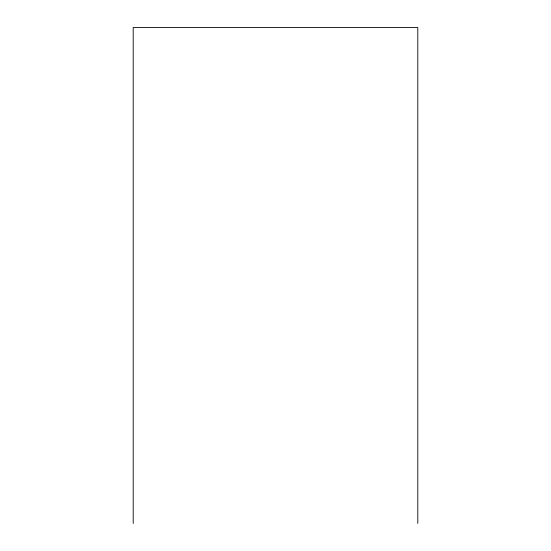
<?xml version="1.0" encoding="UTF-8"?>
<svg xmlns="http://www.w3.org/2000/svg" width="551" height="551" viewBox="0 0 551 551"><rect width="100%" height="100%" fill="white"/><g stroke="black" fill="none" stroke-linecap="round" stroke-linejoin="round"><path stroke-width="0.83" d="M417.796 523.45L417.796 27.55L133.204 27.55L133.204 523.45"/></g></svg>
